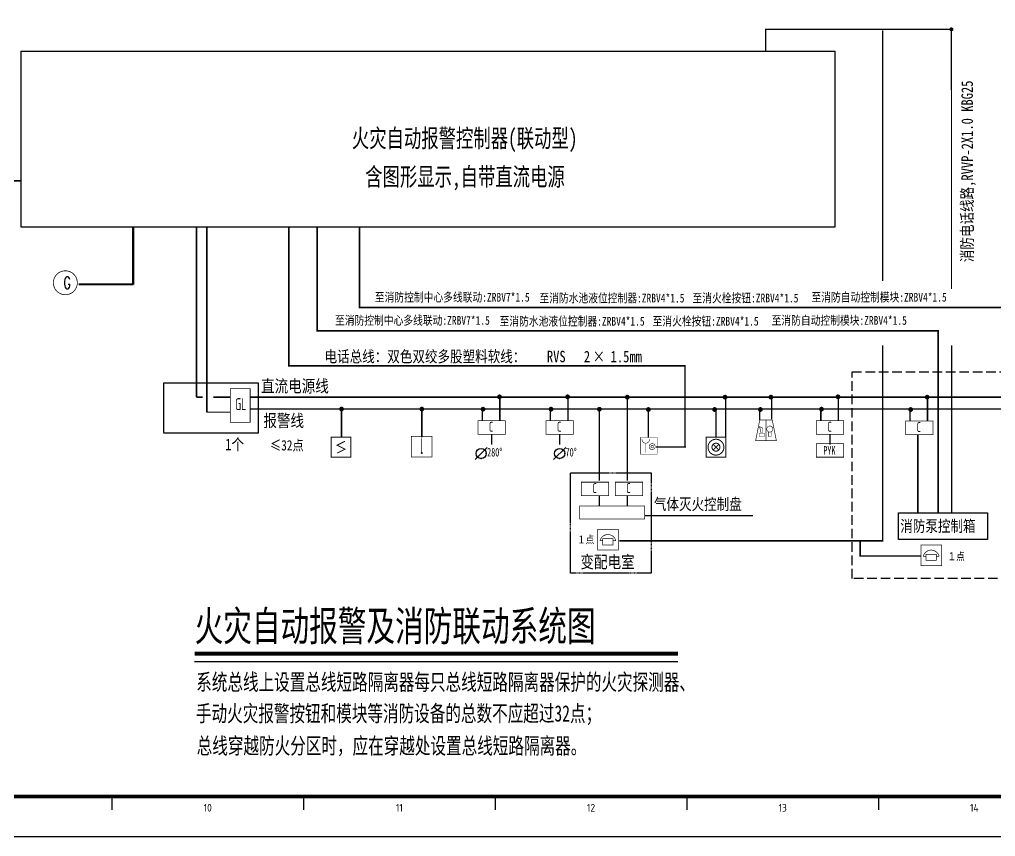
# Model space of a CAD drawing. Extents: x 815029915 to 815825525, y 579155098 to 579748855.
# Drawn here: x 815624823 to 815650284, y 579265019 to 579286343 of the extents above; entities that cross this region are included whole.
import ezdxf
from ezdxf.enums import TextEntityAlignment as Align

# ---------------------------------------------------------------- set-up
doc = ezdxf.new("R2010")
doc.units = 0
doc.header["$LTSCALE"] = 100
doc.header["$MEASUREMENT"] = 0
for name, pattern in [('CONTINOUS', [0]), ('DASH', [0.35, 0.25, -0.1]), ('DASHED', [0.35, 0.25, -0.1]), ('DASHED2', [9.525, 6.35, -3.175])]:
    doc.linetypes.add(name, pattern=pattern)
for name, color, linetype in [('A-PUB_TEXT', 7, 'Continuous'), ('ABDE_LIN', 1, 'Continuous'), ('DT1', 7, 'Continuous'), ('E-SYS', 3, 'Continuous'), ('E-TEXT-PLAN-DER', 7, 'Continuous'), ('E-WIRE-照明', 1, 'Continuous'), ('LGT1', 4, 'Continuous'), ('LIN$FS', 7, 'Continuous'), ('QD', 3, 'Continuous'), ('T-CABL-DDHX', 7, 'Continuous'), ('T-CABL-FS', 7, 'Continuous'), ('T-EQUP-FIRE', 7, 'Continuous'), ('TK', 7, 'Continuous'), ('zm', 1, 'Continuous'), ('照明', 1, 'Continuous'), ('电气', 7, 'Continuous'), ('设备', 1, 'Continuous')]:
    doc.layers.add(name, color=color, linetype=linetype)
doc.styles.add('-宋体', font='', dxfattribs={"width": 0.8})
doc.styles.add('-黑体', font='', dxfattribs={"width": 0.8})
doc.styles.add('_TCH_DIM', font='SIMPLEX', dxfattribs={"bigfont": 'GBCBIG'})
doc.styles.add('HZ', font='', dxfattribs={"width": 0.8})
doc.styles.add('IDQSTYLE', font='txt.shx', dxfattribs={"width": 0.7, "bigfont": 'hztxt.shx'})
doc.styles.add('ISOCP', font='isocp.shx', dxfattribs={"bigfont": 'gbcbig.shx'})
doc.styles.get("Standard").update_dxf_attribs({"font": 'gbenor.shx', "bigfont": 'gbcbig.shx'})
doc.styles.add('图签', font='', dxfattribs={"width": 0.8})
doc.styles.add('宋体', font='', dxfattribs={"width": 0.8})
doc.styles.get('-宋体').set_extended_font_data('SimSun')
doc.styles.get('-黑体').set_extended_font_data('SimHei')
doc.styles.get('HZ').set_extended_font_data('SimHei')
doc.styles.get('图签').set_extended_font_data('NSimSun')
doc.styles.get('宋体').set_extended_font_data('SimSun')

# ---------------------------------------------------------------- blocks, each defined once
blk = doc.blocks.new('YG')
at = {"layer": 'LGT1', "color": 4, "linetype": 'Continuous', "const_width": 0.2}
blk.add_lwpolyline([(-2, 2), (2, 2), (2, -2), (-2, -2)], close=True, dxfattribs=at)
blk.add_lwpolyline([(0.8, 1.2), (-0.8, 0.4), (0.8, -0.4), (-0.8, -1.2)], dxfattribs=at)
blk = doc.blocks.new('HC001223')
at = {"color": 0, "linetype": 'Continuous', "const_width": 0.2}
blk.add_lwpolyline([(-3.125, 3.125), (3.125, 3.125), (3.125, -3.125), (-3.125, -3.125)], close=True, dxfattribs=at)
blk.add_lwpolyline([(0, 2.5), (0, -1.875)], dxfattribs=at)
at = {"color": 0, "linetype": 'Continuous', "const_width": 0.3}
blk.add_lwpolyline([(-0.15, -1.875, 1), (0.15, -1.875, 1)], format="xyb", close=True, dxfattribs=at)
at = {"color": 0, "style": 'IDQSTYLE', "width": 0.7}
blk.add_attdef('PSFHATT', (5.125, -3.125), '', height=2.5, dxfattribs=at)
blk = doc.blocks.new('HC001230')
at = {"color": 4, "linetype": 'Continuous', "const_width": 0.2}
blk.add_lwpolyline([(-3.12, 3.12), (3.12, 3.12), (3.12, -3.12), (-3.12, -3.12)], close=True, dxfattribs=at)
for points in [[(-2.4, -0.3, -0.135972), (-1.75, 0.85, -0.198912)], [(-1.75, 0.85, -0.198912), (0, 1.57, -0.198912), (1.75, 0.85, -0.135972), (2.4, -0.3, -0.198912)]]:
    blk.add_lwpolyline(points, format="xyb", dxfattribs=at)
for points in [[(-1.56, 0.32), (1.56, 0.32), (1.56, -1.55), (-1.56, -1.55), (-1.56, 0.32)], [(-2.4, -0.3), (-1.56, -0.3)], [(1.56, -0.3), (2.4, -0.3)]]:
    blk.add_lwpolyline(points, dxfattribs=at)
blk = doc.blocks.new('HC001212')
at = {"color": 4, "linetype": 'Continuous', "const_width": 0.2}
blk.add_lwpolyline([(-1.88, 3.12), (1.88, 3.12), (3.12, -3.12), (-3.12, -3.12)], close=True, dxfattribs=at)
at = {"color": 4, "linetype": 'Continuous'}
for points, const_width in [([(0, 3.12), (0, -3.12)], 0.2), ([(-1.46, -0.88), (-1.96, 1.12), (-0.96, 0.62), (-0.96, -0.88)], 0.16), ([(-1.96, -1.88), (-1.96, -0.88), (-0.46, -0.88), (-0.46, -1.88), (-1.96, -1.88)], 0.16), ([(0.73, -0.38), (0.73, -1.88), (1.57, -1.88), (1.57, -0.38)], 0.16)]:
    blk.add_lwpolyline(points, dxfattribs=dict(at, const_width=const_width))
at = {"color": 4, "linetype": 'Continuous', "const_width": 0.16, "flags": 128}
blk.add_lwpolyline([(0.5, -0.29, 0.198912), (1.15, -0.56, 0.198912), (1.8, -0.29, 0.198912), (2.07, 0.36, 0.198912), (1.8, 1.01, 0.198912), (1.15, 1.28, 0.198912), (0.5, 1.01, 0.198912), (0.23, 0.36, 0.198912), (0.5, -0.29)], format="xyb", dxfattribs=at)
blk = doc.blocks.new('XHS')
at = {"layer": 'LGT1', "color": 4, "linetype": 'Continuous', "const_width": 0.2}
for points in [[(-2, 2), (2, 2), (2, -2), (-2, -2), (-2, 2)], [(0.57, 0.57), (-0.57, -0.57)], [(-0.57, 0.57), (0.57, -0.57)]]:
    blk.add_lwpolyline(points, dxfattribs=at)
blk.add_lwpolyline([(0, 1.6, -0.198912), (1.13, 1.13, -0.198912), (1.6, 0, -0.198912), (1.13, -1.13, -0.198912), (0, -1.6, -0.198912), (-1.13, -1.13, -0.198912), (-1.6, 0, -0.198912), (-1.13, 1.13, -0.198912)], format="xyb", close=True, dxfattribs=at)
blk.add_lwpolyline([(0, 0.8, -0.198912), (0.57, 0.57, -0.198912), (0.8, 0, -0.198912), (0.57, -0.57, -0.198912), (0, -0.8, -0.198912), (-0.57, -0.57, -0.198912), (-0.8, 0, -0.198912), (-0.57, 0.57, -0.198912), (0, 0.8)], format="xyb", dxfattribs=at)
blk = doc.blocks.new('HC001208')
at = {"color": 0, "linetype": 'Continuous', "const_width": 0.2}
blk.add_lwpolyline([(-3.12, 3.12), (3.12, 3.12), (3.12, -3.12), (-3.12, -3.12)], close=True, dxfattribs=at)
blk.add_lwpolyline([(-2.56, 2.42, 0.198912), (-2.14, 1.4, 0.198912), (-1.12, 0.98, 0.198912), (-0.1, 1.4, 0.198912), (0.32, 2.42)], format="xyb", dxfattribs=at)
at = {"color": 0, "linetype": 'Continuous', "const_width": 0.128}
blk.add_lwpolyline([(-1.12, 0.98), (-1.12, -2.52)], dxfattribs=at)
at = {"color": 0, "linetype": 'Continuous', "const_width": 0.2}
for points in [[(2.38, -0.31, 1), (0.14, -0.31, 1)], [(0.78, -0.31, 1), (1.74, -0.31, 1)]]:
    blk.add_lwpolyline(points, format="xyb", close=True, dxfattribs=at)
at = {"layer": 'E-TEXT-PLAN-DER', "color": 0, "style": 'IDQSTYLE', "width": 0.7}
blk.add_attdef('PSFHATT', (5.12, -3.12), '', height=2.5, dxfattribs=at)
blk = doc.blocks.new('HC001221')
at = {"color": 0, "linetype": 'Continuous', "const_width": 0.2}
blk.add_lwpolyline([(2.21, -2.21, 0.198912), (3.12, 0, 0.198912), (2.21, 2.21, 0.198912), (0, 3.12, 0.198912), (-2.21, 2.21, 0.198912), (-3.13, 0, 0.198912), (-2.21, -2.21, 0.198912), (0, -3.13, 0.198912)], format="xyb", close=True, dxfattribs=at)
at = {"color": 0, "style": 'IDQSTYLE', "width": 0.7}
for tag, p in [('G', (-0.52, -1.56)), ('PSFHATT', (5.13, -3.13))]:
    blk.add_attdef(tag, p, '', height=3.12, dxfattribs=at)
blk = doc.blocks.new('l')
at = {"layer": 'TK'}
blk.add_lwpolyline([(815463677, 579451444), (815463677, 579409444), (815547777, 579409444), (815547777, 579451444)], close=True, dxfattribs=at)

msp = doc.modelspace()

# ---------------------------------------------------------------- linework, layer by layer
at = {"color": 4, "linetype": 'Continuous', "const_width": 20.7, "elevation": 432}
msp.add_lwpolyline([(815630839.8, 579276705.6), (815630839.8, 579275831.2), (815630321.4, 579275831.2), (815630321.4, 579276705.6)], close=True, dxfattribs=at)
at = {"layer": 'DT1', "linetype": 'Continuous'}
for points, const_width, elevation in [([(815649107.8, 579286086.6, 1), (815649159.7, 579286086.6, 1)], 51.8, 360), ([(815637313.6, 579276494.4, 1), (815637375.8, 579276494.4, 1)], 62.2, 432), ([(815639089.1, 579276494.4, 1), (815639151.3, 579276494.4, 1)], 62.2, 432), ([(815640647.1, 579276485.7, 1), (815640709.3, 579276485.7, 1)], 62.2, 432), ([(815643198.9, 579276485.7, 1), (815643261.1, 579276485.7, 1)], 62.2, 432), ([(815644395.2, 579276485.7, 1), (815644457.4, 579276485.7, 1)], 62.2, 432), ([(815646143.6, 579276494.4, 1), (815646205.8, 579276494.4, 1)], 62.2, 432), ([(815648470.6, 579276485.7, 1), (815648532.8, 579276485.7, 1)], 62.2, 432), ([(815633193, 579276174.6, 1), (815633255.2, 579276174.6, 1)], 62.2, 432), ([(815635286.1, 579276174.6, 1), (815635348.3, 579276174.6, 1)], 62.2, 432), ([(815636884.1, 579276172.1, 1), (815636946.3, 579276172.1, 1)], 62.2, 432), ([(815638659.6, 579276172.1, 1), (815638721.8, 579276172.1, 1)], 62.2, 432), ([(815639920.1, 579276170.5, 1), (815639982.3, 579276170.5, 1)], 62.2, 432), ([(815641197, 579276163.4, 1), (815641259.2, 579276163.4, 1)], 62.2, 432), ([(815642925.2, 579276163.4, 1), (815642987.4, 579276163.4, 1)], 62.2, 432), ([(815644121.4, 579276163.4, 1), (815644183.6, 579276163.4, 1)], 62.2, 432), ([(815645714.1, 579276172.1, 1), (815645776.3, 579276172.1, 1)], 62.2, 432), ([(815648041.1, 579276163.4, 1), (815648103.3, 579276163.4, 1)], 62.2, 432)]:
    msp.add_lwpolyline(points, format="xyb", close=True, dxfattribs=dict(at, const_width=const_width, elevation=elevation))
at = {"layer": 'E-SYS', "linetype": 'Continuous', "const_width": 104.8}
msp.add_lwpolyline([(815629390, 579269793.1), (815641998.2, 579269793.1)], dxfattribs=at)
at = {"layer": 'E-SYS', "linetype": 'Continuous'}
msp.add_lwpolyline([(815629390, 579269583.5), (815641998.2, 579269583.5)], dxfattribs=at)
at = {"layer": 'E-WIRE-照明', "linetype": 'Continuous', "const_width": 58.3}
msp.add_lwpolyline([(815627790.7, 579279422.8), (815627790.7, 579280922.2)], dxfattribs=at)
at = {"layer": 'E-WIRE-照明', "linetype": 'Continuous', "const_width": 58.3, "elevation": 0}
msp.add_lwpolyline([(815626362.4, 579279431), (815627790.7, 579279431)], dxfattribs=at)
at = {"layer": 'LGT1', "color": 1, "linetype": 'Continuous', "const_width": 38.9, "elevation": 432}
for points in [[(815629440, 579276485.7), (815629602.8, 579276485.7)], [(815629875.5, 579276485.7), (815630321.4, 579276485.7)], [(815630839.8, 579276485.7), (815651190.6, 579276485.7), (815651190.6, 579275862.1)], [(815637354.6, 579276494.4), (815637354.6, 579275870.9)], [(815639130.1, 579276494.4), (815639130.1, 579275870.9)], [(815640678.2, 579276485.7), (815640678.2, 579274308.9)], [(815643247.1, 579276485.7), (815643247.1, 579275438.9)], [(815646184.6, 579276494.4), (815646184.6, 579275870.9)], [(815648511.6, 579276485.7), (815648511.6, 579275862.1)], [(815633224.1, 579275438.9), (815633224.1, 579276184.3)], [(815635317.2, 579275438.9), (815635317.2, 579276184.3)], [(815636897.4, 579276183.4), (815636897.4, 579275870.9)], [(815638672.9, 579276183.4), (815638672.9, 579275870.9)], [(815639951.2, 579276136), (815639951.2, 579274308.9)], [(815641228.1, 579276163.4), (815641228.1, 579275438.9)], [(815642991.8, 579275438.9), (815642991.8, 579276199.4)], [(815645727.4, 579276183.4), (815645727.4, 579275870.9)], [(815648054.4, 579276174.6), (815648054.4, 579275862.1)], [(815637138.9, 579275514.5), (815637138.9, 579275247.6)], [(815638914.4, 579275514.5), (815638914.4, 579275247.6)], [(815645968.9, 579275514.5), (815645968.9, 579275247.6)], [(815648257.6, 579275505.7), (815648257.6, 579273462.9)], [(815639951.2, 579273912.2), (815639951.2, 579273645.3)], [(815640678.2, 579273912.2), (815640678.2, 579273645.3)]]:
    msp.add_lwpolyline(points, dxfattribs=at)
at = {"layer": 'LGT1', "color": 4, "linetype": 'Continuous', "elevation": 432}
for points, const_width in [([(815637495.3, 579275870.9), (815636782.5, 579275870.9), (815636782.5, 579275514.5), (815637495.3, 579275514.5)], 21.4), ([(815639270.8, 579275870.9), (815638558, 579275870.9), (815638558, 579275514.5), (815639270.8, 579275514.5)], 21.4), ([(815646325.3, 579275870.9), (815645612.5, 579275870.9), (815645612.5, 579275514.5), (815646325.3, 579275514.5)], 21.4), ([(815648652.3, 579275862.1), (815647939.5, 579275862.1), (815647939.5, 579275505.7), (815648652.3, 579275505.7)], 21.4), ([(815646325.3, 579275273.9), (815645612.5, 579275273.9), (815645612.5, 579274917.5), (815646325.3, 579274917.5)], 21.4), ([(815640194.7, 579274268.6), (815639481.9, 579274268.6), (815639481.9, 579273912.2), (815640194.7, 579273912.2)], 21.4), ([(815641079.1, 579274268.6), (815640366.3, 579274268.6), (815640366.3, 579273912.2), (815641079.1, 579273912.2)], 21.4), ([(815641134.6, 579273645.3), (815639436.2, 579273645.3), (815639436.2, 579273307.8), (815641134.6, 579273307.8)], 20.2)]:
    msp.add_lwpolyline(points, close=True, dxfattribs=dict(at, const_width=const_width))
at = {"layer": 'LIN$FS', "color": 1, "linetype": 'Continuous', "const_width": 38.9, "elevation": 432}
msp.add_lwpolyline([(815630839.8, 579276174.6), (815650867.9, 579276174.6)], dxfattribs=at)
at = {"layer": 'T-CABL-DDHX', "linetype": 'CONTINOUS', "const_width": 32.4, "elevation": 432}
msp.add_lwpolyline([(815644443.7, 579276485.7), (815644443.7, 579275910.8)], dxfattribs=at)
at = {"layer": 'T-CABL-DDHX', "linetype": 'CONTINOUS', "const_width": 32.4}
msp.add_lwpolyline([(815644135.2, 579275892), (815644135.2, 579276174.6)], dxfattribs=at)
at = {"layer": 'T-CABL-FS', "color": 6, "linetype": 'DASHED2'}
for points, const_width in [([(815649133.8, 579286086.7), (815644275.4, 579286086.7)], 38.9), ([(815644290.8, 579285500.7), (815644290.8, 579286086.7)], 32.4), ([(815647342.3, 579279519.1), (815647342.3, 579283404.7), (815647342.3, 579286061.5)], 38.9), ([(815649134.9, 579286110.2), (815649137.9, 579279309.5)], 32.4), ([(815640472.3, 579272737.5), (815647342.3, 579272737.5), (815647342.3, 579277842.6)], 38.9), ([(815649138.5, 579277842.4), (815649140.4, 579273467.9)], 32.4), ([(815648328.3, 579272339.4), (815646755.6, 579272339.4), (815646755.6, 579272737.5)], 38.9)]:
    msp.add_lwpolyline(points, dxfattribs=dict(at, const_width=const_width))
at = {"layer": 'TK'}
for p, q in [((815627233.2, 579266109.9), (815627233.2, 579265718.6)), ((815632233.2, 579266109.9), (815632233.2, 579265718.6)), ((815637233.2, 579266109.9), (815637233.2, 579265718.6)), ((815642233.2, 579266109.9), (815642233.2, 579265718.6)), ((815647233.2, 579266109.9), (815647233.2, 579265718.6))]:
    msp.add_line(p, q, dxfattribs=at)
msp.add_lwpolyline([(815579733.2, 579307018.6), (815579733.2, 579265018.6), (815663833.2, 579265018.6), (815663833.2, 579307018.6)], close=True, dxfattribs=at)
at = {"layer": 'TK', "const_width": 100}
msp.add_lwpolyline([(815582233.2, 579266064.2), (815582233.2, 579306018.6), (815662833.2, 579306018.6), (815662833.2, 579266064.2)], close=True, dxfattribs=at)
at = {"layer": 'zm', "color": 3}
for p, q in [((815636710.8, 579274856.9), (815637025.1, 579275171.2)), ((815638757.3, 579274856.9), (815639071.6, 579275171.2))]:
    msp.add_line(p, q, dxfattribs=at)
at = {"layer": 'zm', "color": 1, "const_width": 45}
msp.add_lwpolyline([(815624866.5, 579282133.7), (815620917.9, 579282133.7), (815620917.9, 579273842.2)], dxfattribs=at)
at = {"layer": 'zm', "color": 1, "linetype": 'DASHED', "ltscale": 10}
msp.add_lwpolyline([(815646541.6, 579277144.7), (815654190.8, 579277144.7), (815654190.8, 579271751.2), (815646541.6, 579271751.2)], close=True, dxfattribs=at)
at = {"layer": 'zm', "color": 3}
for centre in [(815636867.9, 579275014.1), (815638914.4, 579275014.1)]:
    msp.add_circle(centre, 133.3, dxfattribs=at)
for p in [(815636867.9, 579274880.7), (815637001.3, 579275014.1), (815638914.4, 579274880.7), (815639047.8, 579275014.1)]:
    msp.add_point(p, dxfattribs=at)
at = {"layer": '照明', "color": 3, "linetype": 'DASHED', "ltscale": 0.5}
for p, q in [((815631060.6, 579276853.7, 432), (815628582.3, 579276853.7, 432)), ((815628582.3, 579276853.7, 432), (815628582.3, 579275557.7, 432)), ((815631060.6, 579275557.7, 432), (815631060.6, 579276853.7, 432)), ((815628582.3, 579275557.7, 432), (815631060.6, 579275557.7, 432))]:
    msp.add_line(p, q, dxfattribs=at)
at = {"layer": '照明'}
msp.add_line((815641134.6, 579273397.3, 432), (815643956.4, 579273397.3, 432), dxfattribs=at)
at = {"layer": '照明', "const_width": 25.9, "elevation": 432}
msp.add_lwpolyline([(815630321.4, 579276090.4), (815629706.9, 579276090.4)], dxfattribs=at)
at = {"layer": '电气'}
for points, const_width in [([(815629440, 579276485.7), (815629440, 579280922.2)], 43.2), ([(815629706.9, 579276090.4), (815629706.9, 579280922.2)], 43.2), ([(815631847.7, 579280924.9), (815631847.7, 579277302.3), (815642185.1, 579277302.3), (815642185.1, 579275186)], 38.9), ([(815632591.3, 579280922.2), (815632591.3, 579278214.4), (815648792.9, 579278214.4), (815648792.9, 579273462.9)], 43.2), ([(815651654.3, 579278822.4), (815633689.8, 579278822.4), (815633689.8, 579280922.2)], 43.2), ([(815641431, 579275186), (815642207.3, 579275186)], 38.9)]:
    msp.add_lwpolyline(points, dxfattribs=dict(at, const_width=const_width))
msp.add_lwpolyline([(815647758, 579273462.9), (815650078.6, 579273462.9), (815650078.6, 579272773.8), (815647758, 579272773.8)], close=True, dxfattribs=at)
at = {"layer": '设备', "color": 3, "ltscale": 0.05}
for p, q in [((815624866.5, 579280922.2), (815624866.5, 579285518)), ((815624866.5, 579285518), (815646097.5, 579285518)), ((815646097.5, 579285518), (815646097.5, 579280922.2)), ((815646097.5, 579280922.2), (815624866.5, 579280922.2))]:
    msp.add_line(p, q, dxfattribs=at)
at = {"layer": '设备', "color": 3, "linetype": 'DASHED'}
msp.add_lwpolyline([(815639195.4, 579274507.7), (815641299.6, 579274507.7), (815641299.6, 579271889.9), (815639195.4, 579271889.9)], close=True, dxfattribs=at)

# ---------------------------------------------------------------- block references
at = {"layer": 'LGT1', "color": 7, "linetype": 'Continuous', "xscale": 129.6000000000931, "yscale": 129.6000000000931, "zscale": 129.6000000000931}
for name, p in [('YG', (815633210.6, 579275179.7, 432)), ('XHS', (815642991.8, 579275179.7, 432))]:
    msp.add_blockref(name, p, dxfattribs=at)
at = {"layer": 'T-EQUP-FIRE', "color": 4}
ref = msp.add_blockref('HC001221', (815626019.3, 579279471.4), dxfattribs=dict(at, xscale=100, yscale=100, zscale=100))
ref.add_attrib('G', 'G', (815625967.3, 579279315.4), dxfattribs={"color": 0, "height": 312, "style": '_TCH_DIM', "width": 0.7})
at = {"layer": 'T-EQUP-FIRE', "linetype": 'CONTINOUS', "xscale": 86.39999999990687, "yscale": 86.39999999990687, "zscale": 86.39999999990687}
msp.add_blockref('HC001212', (815644297.2, 579275622), dxfattribs=at)
at = {"layer": 'T-EQUP-FIRE', "xscale": 86.39999999990687, "yscale": 86.39999999990687, "zscale": 86.39999999990687}
for name, p in [('HC001223', (815635317.2, 579275191)), ('HC001230', (815640173.7, 579272763.6)), ('HC001230', (815648607, 579272357.7))]:
    msp.add_blockref(name, p, dxfattribs=at)
at = {"layer": 'T-EQUP-FIRE', "color": 4, "xscale": 70, "yscale": 70, "zscale": 70}
msp.add_blockref('HC001208', (815641240, 579275215.9, 720), dxfattribs=at)
at = {"layer": 'zm', "color": 1}
msp.add_blockref('l', (116055.9, -144425.9), dxfattribs=at)

# ---------------------------------------------------------------- texts
at = {"linetype": 'DASH', "style": '宋体', "width": 0.8}
for s, p in [('至消防控制中心多线联动:ZRBV7*1.5 ', (815634093.5, 579278979.7)), ('至消防水池液位控制器:ZRBV4*1.5 ', (815638386.4, 579278957.6)), ('至消火栓按钮:ZRBV4*1.5 ', (815642379.2, 579278958.8)), ('至消防自动控制模块:ZRBV4*1.5 ', (815645483.2, 579278979.7)), ('至消防控制中心多线联动:ZRBV7*1.5 ', (815633054, 579278375.5)), ('至消防水池液位控制器:ZRBV4*1.5 ', (815637346.9, 579278353.4)), ('至消火栓按钮:ZRBV4*1.5 ', (815641339.7, 579278354.5)), ('至消防自动控制模块:ZRBV4*1.5 ', (815644443.7, 579278375.5))]:
    msp.add_text(s, height=227.356, dxfattribs=at).set_placement(p)
at = {"layer": 'A-PUB_TEXT', "style": '-宋体', "width": 0.7}
msp.add_text('火灾自动报警及消防联动系统图', height=782.653, dxfattribs=at).set_placement((815629390, 579270122.1))
at = {"layer": 'ABDE_LIN', "linetype": 'Continuous', "style": '-宋体', "width": 0.7}
for s, p in [('火灾自动报警控制器(联动型)', (815636435.8, 579283008, 0)), ('含图形显示,自带直流电源', (815636444.6, 579282003.7, 0))]:
    msp.add_text(s, height=474.275, dxfattribs=at).set_placement(p, align=Align.CENTER)
at = {"layer": 'LGT1', "width": 0.7}
msp.add_text('GL', height=311.04, dxfattribs=at).set_placement((815630449.8, 579276147.4, 432))
at = {"layer": 'LGT1', "color": 2, "width": 0.7}
for p in [(815637068.1, 579275583.2, 432), (815638843.6, 579275583.2, 432), (815645898.1, 579275583.2, 432), (815648225.1, 579275574.5, 432), (815639767.4, 579273981, 432), (815640651.8, 579273981, 432)]:
    msp.add_text('C', height=259.2, dxfattribs=at).set_placement(p)
at = {"layer": 'QD', "color": 3, "style": '-宋体', "width": 0.7}
for s, p in [('系统总线上设置总线短路隔离器每只总线短路隔离器保护的火灾探测器、', (815629433, 579268837, 0)), ('手动火灾报警按钮和模块等消防设备的总数不应超过32点；', (815629426.3, 579268018.2, 0)), ('总线穿越防火分区时，应在穿越处设置总线短路隔离器。', (815629445.5, 579267173.4, 0))]:
    msp.add_text(s, height=425.837, dxfattribs=at).set_placement(p)
at = {"layer": 'TK', "style": 'ISOCP'}
for s, p in [('10', (815629733.2, 579265768.6)), ('11', (815634733.2, 579265768.6)), ('12', (815639733.2, 579265768.6)), ('13', (815644733.2, 579265768.6)), ('14', (815649733.2, 579265768.6))]:
    msp.add_text(s, height=200, dxfattribs=at).set_placement(p, align=Align.MIDDLE)
at = {"layer": 'zm', "color": 1, "style": '-黑体', "width": 0.8}
msp.add_text('消防电话线路,RVVP-2X1.0 KBG25', height=300, rotation=90, dxfattribs=at).set_placement((815649694.7, 579280009.4, -27687.7))
for s, p in [('  电话总线：双色双绞多股塑料软线：', (815632455.2, 579277397.7)), ('RVS', (815638581, 579277395.5)), ('2', (815639545.8, 579277395.5)), ('×', (815639774.5, 579277395.5)), ('1.5mm', (815640243.5, 579277395.5)), ('气体灭火控制盘', (815641373.7, 579273543.4, 432)), ('消防泵控制箱', (815647800, 579272971.6, -33225.3))]:
    msp.add_text(s, height=300, dxfattribs=at).set_placement(p)
at = {"layer": 'zm', "style": '-黑体', "width": 0.8}
msp.add_text('1个', height=300, dxfattribs=at).set_placement((815630434.7, 579275101.6), align=Align.CENTER)
at = {"layer": 'zm', "color": 3, "style": '-宋体', "width": 0.7}
for s, p in [('280%%D', (815637022.4, 579274937.1)), ('70%%D', (815639068.9, 579274937.1)), ('PYK', (815645793.4, 579274985.6))]:
    msp.add_text(s, height=222.22, dxfattribs=at).set_placement(p)
at = {"layer": 'zm', "color": 4, "char_height": 200, "width": 3143.912, "attachment_point": 1, "style": 'HZ'}
for insert in [(815639368.6, 579272868.6, -360), (815649034.1, 579272429.5, -360)]:
    msp.add_mtext('{\\fSimSun|b0|i0|c134|p2;１点}', dxfattribs=dict(at, insert=insert))
at = {"layer": '电气', "style": '图签', "width": 0.8}
for s, p in [('直流电源线 ', (815631124.4, 579276613.7, -1035.4)), ('变配电室', (815639457.4, 579272024.1, 432))]:
    msp.add_text(s, height=324, dxfattribs=at).set_placement(p)
for s, height, p in [('报警线', 324, (815631715.7, 579275711.7)), ('≤32点', 270, (815631797.6, 579275095, 360))]:
    msp.add_text(s, height=height, dxfattribs=at).set_placement(p, align=Align.CENTER)

doc.saveas('drawing.dxf')
